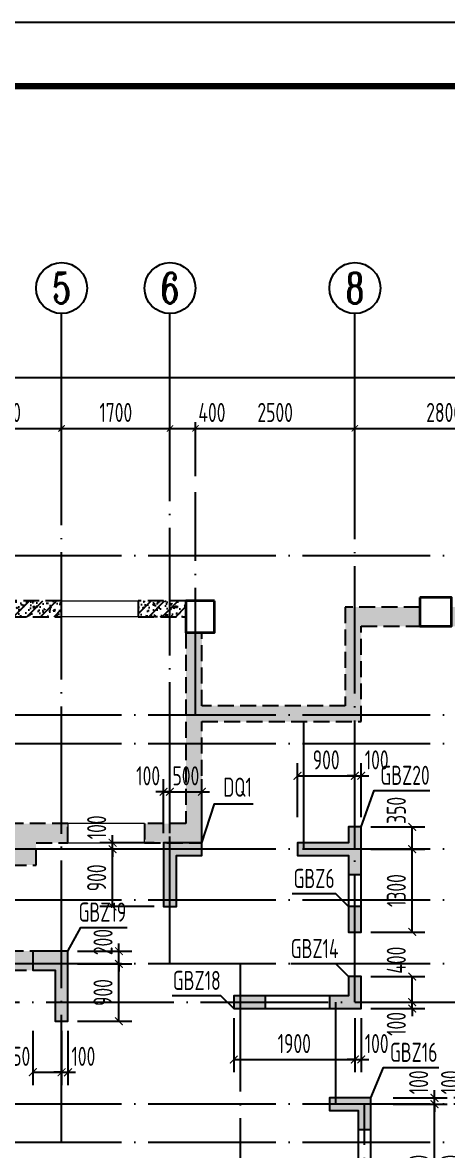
# Model space of a CAD drawing. Extents: x -1307975 to -76406, y -96289 to 379359.
# Drawn here: x -966728 to -960064, y 359666 to 377359 of the extents above; entities that cross this region are included whole.
import ezdxf
from ezdxf.enums import TextEntityAlignment as Align

# ---------------------------------------------------------------- set-up
doc = ezdxf.new("R2010")
doc.units = 0
doc.header["$LTSCALE"] = 1000
doc.linetypes.add('DASH', pattern=[0.35, 0.25, -0.1])
doc.linetypes.add('DOTE', pattern=[2.42, 2, -0.2, 0.02, -0.2])
doc.layers.get('0').update_dxf_attribs({"linetype": 'CONTINUOUS'})
doc.layers.get('DEFPOINTS').update_dxf_attribs({"linetype": 'CONTINUOUS'})
for name, color, linetype in [('-TK', 7, 'CONTINUOUS'), ('A-AXIS', 1, 'CONTINUOUS'), ('A-DOTE', 10, 'DOTE'), ('AXIS_NUM', 7, 'CONTINUOUS'), ('COLU_DE_TEXT', 7, 'CONTINUOUS'), ('LABEL', 1, 'CONTINUOUS'), ('S-Q墙填充', 252, 'CONTINUOUS'), ('S-Q墙实线', 6, 'CONTINUOUS'), ('S-Q墙标注', 3, 'CONTINUOUS'), ('S-Q墙虚线', 6, 'DASH'), ('S-X详图填充', 252, 'CONTINUOUS'), ('S-X详图实线', 4, 'CONTINUOUS'), ('S-Y一般标注', 3, 'CONTINUOUS')]:
    doc.layers.add(name, color=color, linetype=linetype)
doc.layers.add('WINDOW', color=144, linetype='CONTINUOUS', lineweight=15)
doc.layers.add('底图$0$砼柱', color=2, linetype='CONTINUOUS', lineweight=35)
doc.styles.add('TSSD_Axis', font='complex.shx', dxfattribs={"width": 0.7, "bigfont": 'hztxt.shx'})
doc.styles.add('TSSD_DIMENSION', font='Tssdeng.shx', dxfattribs={"width": 0.7, "bigfont": 'tssdchn.shx'})
doc.styles.add('TSSD_REIN', font='tssdeng.shx', dxfattribs={"width": 0.7, "height": 300, "bigfont": 'tssdchn.shx'})
doc.styles.add('结构文字', font='zstxt.shx', dxfattribs={"width": 0.7, "bigfont": 'zshz.shx'})
doc.dimstyles.new('STRUCK', dxfattribs={"dimtxt": 400, "dimasz": 121, "dimexe": 200, "dimexo": 150, "dimgap": 115, "dimtad": 1, "dimdec": 0, "dimdsep": 46, "dimtxsty": '结构文字', "dimblk": 'ARCHTICK', "dimcen": 400, "dimclrd": 3, "dimclre": 3, "dimclrt": 7, "dimadec": 0, "dimazin": 0, "dimtfac": 1, "dimtdec": 0, "dimtix": 1, "dimtmove": 2, "dimatfit": 3, "dimldrblk": '_DIMX', "dimfxl": 1, "dimtolj": 1, "dimtzin": 0, "dimarcsym": 0})
doc.dimstyles.new('TSSD_100_100', dxfattribs={"dimtxt": 300, "dimasz": 100, "dimexe": 100, "dimexo": 250, "dimgap": 100, "dimtad": 1, "dimdec": 0, "dimzin": 0, "dimdsep": 46, "dimtxsty": 'TSSD_DIMENSION', "dimblk": 'ARCHTICK', "dimcen": 0, "dimdle": 100, "dimclrt": 7, "dimadec": 0, "dimazin": 0, "dimtfac": 1, "dimtdec": 0, "dimtix": 1, "dimtmove": 2, "dimatfit": 3, "dimldrblk": 'ARCHTICK', "dimfxl": 1, "dimtolj": 1, "dimtzin": 0, "dimarcsym": 0})
pattern_1 = [(50, (994311.75, -393917.59), (215.178055, -18.82564), [22.5, -247.5]), (355, (994311.75, -393917.59), (-41.6254, 225.65764), [18, -198]), (100.4514, (994329.68, -393919.15), (173.552815, 206.831863), [19.122057, -210.342634]), (46.1842, (994311.75, -393857.59), (320.172315, -49.655704), [33.75, -371.25]), (96.6356, (994338.43, -393861.72), (280.39881, 292.23536), [28.68309, -315.5139]), (351.1842, (994311.75, -393857.6), (280.39858, 292.23558), [27, -297]), (21, (994341.75, -393872.59), (179.072116, -120.785667), [22.5, -247.5]), (326, (994341.75, -393872.59), (72.9946, 217.545014), [18, -198]), (71.4514, (994356.67, -393882.65), (252.06679, 96.75915), [19.122057, -210.342634]), (37.5, (994311.75, -393917.586), (3.6479566, 99.868156), [0, -195.6, 0, -201, 0, -198.75]), (7.5, (994311.75, -393917.59), (78.920861, 118.323514), [0, -114.6, 0, -191.1, 0, -75.75]), (327.5, (994244.85, -393917.586), (160.146731, -6.7664615), [0, -75, 0, -234, 0, -310.5]), (317.5, (994214.85, -393917.59), (174.95585, 30.031495), [0, -97.5, 0, -155.4, 0, -220.5]), (45, (994311.75, -393917.59), (-106.066017, 106.066017), [])]

# ---------------------------------------------------------------- blocks, each defined once
blk = doc.blocks.new('A1')
blk.add_lwpolyline([(0, 59400), (0, 0), (84100, 0), (84100, 59400)], close=True)
at = {"const_width": 100}
blk.add_lwpolyline([(2500, 58400), (2500, 1000), (83100, 1000), (83100, 58400)], close=True, dxfattribs=at)
blk = doc.blocks.new('ts_axno')
at = {"color": 0, "linetype": 'ByBlock', "lineweight": -2}
blk.add_circle((0, 0), 0.5, dxfattribs=at)
at = {"color": 0, "linetype": 'ByBlock', "lineweight": -2, "style": 'TSSD_Axis', "width": 0.7}
blk.add_attdef('A', text='', height=0.6, dxfattribs=at).set_placement((0, 0), align=Align.MIDDLE_CENTER)
blk = doc.blocks.new('_ArchTick')
at = {"color": 0, "linetype": 'ByBlock', "const_width": 0.15}
blk.add_lwpolyline([(-0.5, -0.5), (0.5, 0.5)], dxfattribs=at)
blk = doc.blocks.new('*D192')
at = {"layer": 'DEFPOINTS', "color": 0, "transparency": 16777216}
for p in [(11100, 22100), (9300, 21100), (11100, 21100)]:
    blk.add_point(p, dxfattribs=at)
at = {"layer": 'S-Y一般标注', "color": 0, "lineweight": -2, "transparency": 16777216}
for p, q in [((9300, 21350), (9300, 22200)), ((11100, 21350), (11100, 22200)), ((9200, 22100), (11200, 22100))]:
    blk.add_line(p, q, dxfattribs=at)
at = {"layer": 'S-Y一般标注', "color": 0, "lineweight": -2, "transparency": 16777216, "xscale": 100, "yscale": 100, "zscale": 100, "rotation": 180}
blk.add_blockref('_ArchTick', (9300, 22100), dxfattribs=at)
at = {"layer": 'S-Y一般标注', "color": 0, "lineweight": -2, "transparency": 16777216, "xscale": 100, "yscale": 100, "zscale": 100}
blk.add_blockref('_ArchTick', (11100, 22100), dxfattribs=at)
at = {"layer": 'S-Y一般标注', "color": 7, "transparency": 16777216, "insert": (10200, 22350), "char_height": 300, "attachment_point": 5, "style": 'TSSD_DIMENSION'}
blk.add_mtext('\\A1;1800', dxfattribs=at)
blk = doc.blocks.new('*D193')
at = {"layer": 'DEFPOINTS', "color": 0, "transparency": 16777216}
for p in [(12800, 22100), (11100, 21100), (12800, 21100)]:
    blk.add_point(p, dxfattribs=at)
at = {"layer": 'S-Y一般标注', "color": 0, "lineweight": -2, "transparency": 16777216}
for p, q in [((11100, 21350), (11100, 22200)), ((12800, 21350), (12800, 22200)), ((11000, 22100), (12900, 22100))]:
    blk.add_line(p, q, dxfattribs=at)
at = {"layer": 'S-Y一般标注', "color": 0, "lineweight": -2, "transparency": 16777216, "xscale": 100, "yscale": 100, "zscale": 100, "rotation": 180}
blk.add_blockref('_ArchTick', (11100, 22100), dxfattribs=at)
at = {"layer": 'S-Y一般标注', "color": 0, "lineweight": -2, "transparency": 16777216, "xscale": 100, "yscale": 100, "zscale": 100}
blk.add_blockref('_ArchTick', (12800, 22100), dxfattribs=at)
at = {"layer": 'S-Y一般标注', "color": 7, "transparency": 16777216, "insert": (11950, 22350), "char_height": 300, "attachment_point": 5, "style": 'TSSD_DIMENSION'}
blk.add_mtext('\\A1;1700', dxfattribs=at)
blk = doc.blocks.new('*D194')
at = {"layer": 'DEFPOINTS', "color": 0, "transparency": 16777216}
for p in [(13200, 22100), (12800, 21100), (13200, 21100)]:
    blk.add_point(p, dxfattribs=at)
at = {"layer": 'S-Y一般标注', "color": 0, "lineweight": -2, "transparency": 16777216}
for p, q in [((12800, 21350), (12800, 22200)), ((13200, 21350), (13200, 22200)), ((12700, 22100), (13300, 22100))]:
    blk.add_line(p, q, dxfattribs=at)
at = {"layer": 'S-Y一般标注', "color": 0, "lineweight": -2, "transparency": 16777216, "xscale": 100, "yscale": 100, "zscale": 100, "rotation": 180}
blk.add_blockref('_ArchTick', (12800, 22100), dxfattribs=at)
at = {"layer": 'S-Y一般标注', "color": 0, "lineweight": -2, "transparency": 16777216, "xscale": 100, "yscale": 100, "zscale": 100}
blk.add_blockref('_ArchTick', (13200, 22100), dxfattribs=at)
at = {"layer": 'S-Y一般标注', "color": 7, "transparency": 16777216, "insert": (13458, 22350), "char_height": 300, "attachment_point": 5, "style": 'TSSD_DIMENSION'}
blk.add_mtext('\\A1;400', dxfattribs=at)
blk = doc.blocks.new('*D195')
at = {"layer": 'DEFPOINTS', "color": 0, "transparency": 16777216}
for p in [(18500, 22100), (15700, 21100), (18500, 21100)]:
    blk.add_point(p, dxfattribs=at)
at = {"layer": 'S-Y一般标注', "color": 0, "lineweight": -2, "transparency": 16777216}
for p, q in [((15700, 21350), (15700, 22200)), ((18500, 21350), (18500, 22200)), ((15600, 22100), (18600, 22100))]:
    blk.add_line(p, q, dxfattribs=at)
at = {"layer": 'S-Y一般标注', "color": 0, "lineweight": -2, "transparency": 16777216, "xscale": 100, "yscale": 100, "zscale": 100, "rotation": 180}
blk.add_blockref('_ArchTick', (15700, 22100), dxfattribs=at)
at = {"layer": 'S-Y一般标注', "color": 0, "lineweight": -2, "transparency": 16777216, "xscale": 100, "yscale": 100, "zscale": 100}
blk.add_blockref('_ArchTick', (18500, 22100), dxfattribs=at)
at = {"layer": 'S-Y一般标注', "color": 7, "transparency": 16777216, "insert": (17100, 22350), "char_height": 300, "attachment_point": 5, "style": 'TSSD_DIMENSION'}
blk.add_mtext('\\A1;2800', dxfattribs=at)
blk = doc.blocks.new('*D212')
at = {"layer": 'DEFPOINTS', "color": 0, "transparency": 16777216}
for p in [(54600, 22900), (4600, 21100), (54600, 21100)]:
    blk.add_point(p, dxfattribs=at)
at = {"layer": 'S-Y一般标注', "color": 0, "lineweight": -2, "transparency": 16777216}
for p, q in [((4500, 22900), (54700, 22900)), ((4600, 21350), (4600, 23000)), ((54600, 21350), (54600, 23000))]:
    blk.add_line(p, q, dxfattribs=at)
at = {"layer": 'S-Y一般标注', "color": 0, "lineweight": -2, "transparency": 16777216, "xscale": 100, "yscale": 100, "zscale": 100, "rotation": 180}
blk.add_blockref('_ArchTick', (4600, 22900), dxfattribs=at)
at = {"layer": 'S-Y一般标注', "color": 0, "lineweight": -2, "transparency": 16777216, "xscale": 100, "yscale": 100, "zscale": 100}
blk.add_blockref('_ArchTick', (54600, 22900), dxfattribs=at)
at = {"layer": 'S-Y一般标注', "color": 7, "transparency": 16777216, "insert": (29600, 23150), "char_height": 300, "attachment_point": 5, "style": 'TSSD_DIMENSION'}
blk.add_mtext('\\A1;50000', dxfattribs=at)
blk = doc.blocks.new('*D225')
at = {"layer": 'DEFPOINTS', "color": 0, "transparency": 16777216}
for p in [(15700, 22100), (13200, 21100), (15700, 21100)]:
    blk.add_point(p, dxfattribs=at)
at = {"layer": 'S-Y一般标注', "color": 0, "lineweight": -2, "transparency": 16777216}
for p, q in [((13200, 21350), (13200, 22200)), ((15700, 21350), (15700, 22200)), ((13100, 22100), (15800, 22100))]:
    blk.add_line(p, q, dxfattribs=at)
at = {"layer": 'S-Y一般标注', "color": 0, "lineweight": -2, "transparency": 16777216, "xscale": 100, "yscale": 100, "zscale": 100, "rotation": 180}
blk.add_blockref('_ArchTick', (13200, 22100), dxfattribs=at)
at = {"layer": 'S-Y一般标注', "color": 0, "lineweight": -2, "transparency": 16777216, "xscale": 100, "yscale": 100, "zscale": 100}
blk.add_blockref('_ArchTick', (15700, 22100), dxfattribs=at)
at = {"layer": 'S-Y一般标注', "color": 7, "transparency": 16777216, "insert": (14450, 22350), "char_height": 300, "attachment_point": 5, "style": 'TSSD_DIMENSION'}
blk.add_mtext('\\A1;2500', dxfattribs=at)
blk = doc.blocks.new('*D3615')
at = {"layer": 'DEFPOINTS', "color": 0, "transparency": 16777216}
for p in [(-966016, 362593), (-965216, 362593), (-966016, 361693)]:
    blk.add_point(p, dxfattribs=at)
at = {"layer": 'S-Q墙标注', "color": 3, "lineweight": -2, "transparency": 16777216}
for p, q in [((-965866, 362593), (-965016, 362593)), ((-965216, 361693), (-965216, 362593)), ((-965866, 361693), (-965016, 361693))]:
    blk.add_line(p, q, dxfattribs=at)
at = {"layer": 'S-Q墙标注', "color": 3, "lineweight": -2, "transparency": 16777216, "xscale": 121, "yscale": 121, "zscale": 121}
for p, rotation in [((-965216, 362593), 90), ((-965216, 361693), 270)]:
    blk.add_blockref('_ArchTick', p, dxfattribs=dict(at, rotation=rotation))
at = {"layer": 'S-Q墙标注', "color": 7, "transparency": 16777216, "insert": (-965466, 362143), "char_height": 300, "attachment_point": 5, "rotation": 90, "style": 'TSSD_REIN'}
blk.add_mtext('\\A1;900', dxfattribs=at)
blk = doc.blocks.new('_DIMX')
blk.add_line((-150, 0), (150, 0))
at = {"const_width": 50}
blk.add_lwpolyline([(-70, -70), (70, 70)], dxfattribs=at)
blk = doc.blocks.new('*D3616')
at = {"layer": 'DEFPOINTS', "color": 0, "transparency": 16777216}
for p in [(-966016, 362793), (-965216, 362793), (-966016, 362593)]:
    blk.add_point(p, dxfattribs=at)
at = {"layer": 'S-Q墙标注', "color": 3, "lineweight": -2, "transparency": 16777216}
for p, q in [((-965216, 362793), (-965216, 362914)), ((-965866, 362793), (-965016, 362793)), ((-965216, 362593), (-965216, 362793)), ((-965866, 362593), (-965016, 362593)), ((-965216, 362593), (-965216, 362472))]:
    blk.add_line(p, q, dxfattribs=at)
at = {"layer": 'S-Q墙标注', "color": 3, "lineweight": -2, "transparency": 16777216, "xscale": 121, "yscale": 121, "zscale": 121}
for p, rotation in [((-965216, 362793), 270), ((-965216, 362593), 90)]:
    blk.add_blockref('_ArchTick', p, dxfattribs=dict(at, rotation=rotation))
at = {"layer": 'S-Q墙标注', "color": 7, "transparency": 16777216, "insert": (-965466, 362935), "char_height": 300, "attachment_point": 5, "rotation": 90, "style": 'TSSD_REIN'}
blk.add_mtext('\\A1;200', dxfattribs=at)
blk = doc.blocks.new('*D3617')
at = {"layer": 'DEFPOINTS', "color": 0, "transparency": 16777216}
for p in [(-966566, 361693), (-966116, 361693), (-966116, 360893)]:
    blk.add_point(p, dxfattribs=at)
at = {"layer": 'S-Q墙标注', "color": 3, "lineweight": -2, "transparency": 16777216}
for p, q in [((-966566, 361543), (-966566, 360693)), ((-966116, 361543), (-966116, 360693)), ((-966566, 360893), (-966116, 360893))]:
    blk.add_line(p, q, dxfattribs=at)
at = {"layer": 'S-Q墙标注', "color": 3, "lineweight": -2, "transparency": 16777216, "xscale": 121, "yscale": 121, "zscale": 121, "rotation": 180}
blk.add_blockref('_ArchTick', (-966566, 360893), dxfattribs=at)
at = {"layer": 'S-Q墙标注', "color": 3, "lineweight": -2, "transparency": 16777216, "xscale": 121, "yscale": 121, "zscale": 121}
blk.add_blockref('_ArchTick', (-966116, 360893), dxfattribs=at)
at = {"layer": 'S-Q墙标注', "color": 7, "transparency": 16777216, "insert": (-966824, 361143), "char_height": 300, "attachment_point": 5, "style": 'TSSD_REIN'}
blk.add_mtext('\\A1;450', dxfattribs=at)
blk = doc.blocks.new('*D3618')
at = {"layer": 'DEFPOINTS', "color": 0, "transparency": 16777216}
for p in [(-966116, 361693), (-966016, 361693), (-966016, 360893)]:
    blk.add_point(p, dxfattribs=at)
at = {"layer": 'S-Q墙标注', "color": 3, "lineweight": -2, "transparency": 16777216}
for p, q in [((-966116, 361543), (-966116, 360693)), ((-966016, 361543), (-966016, 360693)), ((-966116, 360893), (-966237, 360893)), ((-966116, 360893), (-966016, 360893)), ((-966016, 360893), (-965895, 360893))]:
    blk.add_line(p, q, dxfattribs=at)
at = {"layer": 'S-Q墙标注', "color": 3, "lineweight": -2, "transparency": 16777216, "xscale": 121, "yscale": 121, "zscale": 121}
blk.add_blockref('_ArchTick', (-966116, 360893), dxfattribs=at)
at = {"layer": 'S-Q墙标注', "color": 3, "lineweight": -2, "transparency": 16777216, "xscale": 121, "yscale": 121, "zscale": 121, "rotation": 180}
blk.add_blockref('_ArchTick', (-966016, 360893), dxfattribs=at)
at = {"layer": 'S-Q墙标注', "color": 7, "transparency": 16777216, "insert": (-965774, 361143), "char_height": 300, "attachment_point": 5, "style": 'TSSD_REIN'}
blk.add_mtext('\\A1;100', dxfattribs=at)
blk = doc.blocks.new('*D3619')
at = {"layer": 'DEFPOINTS', "color": 0, "transparency": 16777216}
for p in [(-961416, 361993), (-961416, 361893), (-960616, 361993)]:
    blk.add_point(p, dxfattribs=at)
at = {"layer": 'S-Q墙标注', "color": 3, "lineweight": -2, "transparency": 16777216}
for p, q in [((-960616, 361993), (-960616, 362114)), ((-961266, 361993), (-960416, 361993)), ((-961266, 361893), (-960416, 361893)), ((-960616, 361893), (-960616, 361993)), ((-960616, 361893), (-960616, 361772))]:
    blk.add_line(p, q, dxfattribs=at)
at = {"layer": 'S-Q墙标注', "color": 3, "lineweight": -2, "transparency": 16777216, "xscale": 121, "yscale": 121, "zscale": 121}
for p, rotation in [((-960616, 361993), 270), ((-960616, 361893), 90)]:
    blk.add_blockref('_ArchTick', p, dxfattribs=dict(at, rotation=rotation))
at = {"layer": 'S-Q墙标注', "color": 7, "transparency": 16777216, "insert": (-960866, 361651), "char_height": 300, "attachment_point": 5, "rotation": 90, "style": 'TSSD_REIN'}
blk.add_mtext('\\A1;100', dxfattribs=at)
blk = doc.blocks.new('*D3620')
at = {"layer": 'DEFPOINTS', "color": 0, "transparency": 16777216}
for p in [(-961416, 362393), (-960616, 362393), (-961416, 361993)]:
    blk.add_point(p, dxfattribs=at)
at = {"layer": 'S-Q墙标注', "color": 3, "lineweight": -2, "transparency": 16777216}
for p, q in [((-961266, 362393), (-960416, 362393)), ((-960616, 361993), (-960616, 362393)), ((-961266, 361993), (-960416, 361993))]:
    blk.add_line(p, q, dxfattribs=at)
at = {"layer": 'S-Q墙标注', "color": 3, "lineweight": -2, "transparency": 16777216, "xscale": 121, "yscale": 121, "zscale": 121}
for p, rotation in [((-960616, 362393), 90), ((-960616, 361993), 270)]:
    blk.add_blockref('_ArchTick', p, dxfattribs=dict(at, rotation=rotation))
at = {"layer": 'S-Q墙标注', "color": 7, "transparency": 16777216, "insert": (-960866, 362651), "char_height": 300, "attachment_point": 5, "rotation": 90, "style": 'TSSD_REIN'}
blk.add_mtext('\\A1;400', dxfattribs=at)
blk = doc.blocks.new('*D3621')
at = {"layer": 'DEFPOINTS', "color": 0, "transparency": 16777216}
for p in [(-963416, 361893), (-961516, 361893), (-961516, 361093)]:
    blk.add_point(p, dxfattribs=at)
at = {"layer": 'S-Q墙标注', "color": 3, "lineweight": -2, "transparency": 16777216}
for p, q in [((-963416, 361743), (-963416, 360893)), ((-961516, 361743), (-961516, 360893)), ((-963416, 361093), (-961516, 361093))]:
    blk.add_line(p, q, dxfattribs=at)
at = {"layer": 'S-Q墙标注', "color": 3, "lineweight": -2, "transparency": 16777216, "xscale": 121, "yscale": 121, "zscale": 121, "rotation": 180}
blk.add_blockref('_ArchTick', (-963416, 361093), dxfattribs=at)
at = {"layer": 'S-Q墙标注', "color": 3, "lineweight": -2, "transparency": 16777216, "xscale": 121, "yscale": 121, "zscale": 121}
blk.add_blockref('_ArchTick', (-961516, 361093), dxfattribs=at)
at = {"layer": 'S-Q墙标注', "color": 7, "transparency": 16777216, "insert": (-962466, 361343), "char_height": 300, "attachment_point": 5, "style": 'TSSD_REIN'}
blk.add_mtext('\\A1;1900', dxfattribs=at)
blk = doc.blocks.new('*D3622')
at = {"layer": 'DEFPOINTS', "color": 0, "transparency": 16777216}
for p in [(-961516, 361893), (-961416, 361893), (-961416, 361093)]:
    blk.add_point(p, dxfattribs=at)
at = {"layer": 'S-Q墙标注', "color": 3, "lineweight": -2, "transparency": 16777216}
for p, q in [((-961516, 361743), (-961516, 360893)), ((-961416, 361743), (-961416, 360893)), ((-961516, 361093), (-961637, 361093)), ((-961516, 361093), (-961416, 361093)), ((-961416, 361093), (-961295, 361093))]:
    blk.add_line(p, q, dxfattribs=at)
at = {"layer": 'S-Q墙标注', "color": 3, "lineweight": -2, "transparency": 16777216, "xscale": 121, "yscale": 121, "zscale": 121}
blk.add_blockref('_ArchTick', (-961516, 361093), dxfattribs=at)
at = {"layer": 'S-Q墙标注', "color": 3, "lineweight": -2, "transparency": 16777216, "xscale": 121, "yscale": 121, "zscale": 121, "rotation": 180}
blk.add_blockref('_ArchTick', (-961416, 361093), dxfattribs=at)
at = {"layer": 'S-Q墙标注', "color": 7, "transparency": 16777216, "insert": (-961174, 361343), "char_height": 300, "attachment_point": 5, "style": 'TSSD_REIN'}
blk.add_mtext('\\A1;100', dxfattribs=at)
blk = doc.blocks.new('*D3623')
at = {"layer": 'DEFPOINTS', "color": 0, "transparency": 16777216}
for p in [(-965316, 364393), (-964516, 364393), (-964516, 363493)]:
    blk.add_point(p, dxfattribs=at)
at = {"layer": 'S-Q墙标注', "color": 3, "lineweight": -2, "transparency": 16777216}
for p, q in [((-964666, 364393), (-965516, 364393)), ((-965316, 363493), (-965316, 364393)), ((-964666, 363493), (-965516, 363493))]:
    blk.add_line(p, q, dxfattribs=at)
at = {"layer": 'S-Q墙标注', "color": 3, "lineweight": -2, "transparency": 16777216, "xscale": 121, "yscale": 121, "zscale": 121}
for p, rotation in [((-965316, 364393), 90), ((-965316, 363493), 270)]:
    blk.add_blockref('_ArchTick', p, dxfattribs=dict(at, rotation=rotation))
at = {"layer": 'S-Q墙标注', "color": 7, "transparency": 16777216, "insert": (-965566, 363943), "char_height": 300, "attachment_point": 5, "rotation": 90, "style": 'TSSD_REIN'}
blk.add_mtext('\\A1;900', dxfattribs=at)
blk = doc.blocks.new('*D3624')
at = {"layer": 'DEFPOINTS', "color": 0, "transparency": 16777216}
for p in [(-965316, 364493), (-964516, 364493), (-964516, 364393)]:
    blk.add_point(p, dxfattribs=at)
at = {"layer": 'S-Q墙标注', "color": 3, "lineweight": -2, "transparency": 16777216}
for p, q in [((-964666, 364493), (-965516, 364493)), ((-965316, 364493), (-965316, 364614)), ((-965316, 364393), (-965316, 364493)), ((-964666, 364393), (-965516, 364393)), ((-965316, 364393), (-965316, 364272))]:
    blk.add_line(p, q, dxfattribs=at)
at = {"layer": 'S-Q墙标注', "color": 3, "lineweight": -2, "transparency": 16777216, "xscale": 121, "yscale": 121, "zscale": 121}
for p, rotation in [((-965316, 364493), 270), ((-965316, 364393), 90)]:
    blk.add_blockref('_ArchTick', p, dxfattribs=dict(at, rotation=rotation))
at = {"layer": 'S-Q墙标注', "color": 7, "transparency": 16777216, "insert": (-965566, 364735), "char_height": 300, "attachment_point": 5, "rotation": 90, "style": 'TSSD_REIN'}
blk.add_mtext('\\A1;100', dxfattribs=at)
blk = doc.blocks.new('*D3625')
at = {"layer": 'DEFPOINTS', "color": 0, "transparency": 16777216}
for p in [(-964416, 365293), (-964516, 364493), (-964416, 364493)]:
    blk.add_point(p, dxfattribs=at)
at = {"layer": 'S-Q墙标注', "color": 3, "lineweight": -2, "transparency": 16777216}
for p, q in [((-964516, 364643), (-964516, 365493)), ((-964416, 364643), (-964416, 365493)), ((-964516, 365293), (-964637, 365293)), ((-964516, 365293), (-964416, 365293)), ((-964416, 365293), (-964295, 365293))]:
    blk.add_line(p, q, dxfattribs=at)
at = {"layer": 'S-Q墙标注', "color": 3, "lineweight": -2, "transparency": 16777216, "xscale": 121, "yscale": 121, "zscale": 121}
blk.add_blockref('_ArchTick', (-964516, 365293), dxfattribs=at)
at = {"layer": 'S-Q墙标注', "color": 3, "lineweight": -2, "transparency": 16777216, "xscale": 121, "yscale": 121, "zscale": 121, "rotation": 180}
blk.add_blockref('_ArchTick', (-964416, 365293), dxfattribs=at)
at = {"layer": 'S-Q墙标注', "color": 7, "transparency": 16777216, "insert": (-964758, 365543), "char_height": 300, "attachment_point": 5, "style": 'TSSD_REIN'}
blk.add_mtext('\\A1;100', dxfattribs=at)
blk = doc.blocks.new('*D3626')
at = {"layer": 'DEFPOINTS', "color": 0, "transparency": 16777216}
for p in [(-963916, 365293), (-964416, 364493), (-963916, 364493)]:
    blk.add_point(p, dxfattribs=at)
at = {"layer": 'S-Q墙标注', "color": 3, "lineweight": -2, "transparency": 16777216}
for p, q in [((-964416, 364643), (-964416, 365493)), ((-963916, 364643), (-963916, 365493)), ((-964416, 365293), (-964537, 365293)), ((-964416, 365293), (-963916, 365293)), ((-963916, 365293), (-963795, 365293))]:
    blk.add_line(p, q, dxfattribs=at)
at = {"layer": 'S-Q墙标注', "color": 3, "lineweight": -2, "transparency": 16777216, "xscale": 121, "yscale": 121, "zscale": 121}
blk.add_blockref('_ArchTick', (-964416, 365293), dxfattribs=at)
at = {"layer": 'S-Q墙标注', "color": 3, "lineweight": -2, "transparency": 16777216, "xscale": 121, "yscale": 121, "zscale": 121, "rotation": 180}
blk.add_blockref('_ArchTick', (-963916, 365293), dxfattribs=at)
at = {"layer": 'S-Q墙标注', "color": 7, "transparency": 16777216, "insert": (-964166, 365543), "char_height": 300, "attachment_point": 5, "style": 'TSSD_REIN'}
blk.add_mtext('\\A1;500', dxfattribs=at)
blk = doc.blocks.new('*D3629')
at = {"layer": 'DEFPOINTS', "color": 0, "transparency": 16777216}
for p in [(-961416, 364393), (-960616, 364393), (-961416, 363093)]:
    blk.add_point(p, dxfattribs=at)
at = {"layer": 'S-Q墙标注', "color": 3, "lineweight": -2, "transparency": 16777216}
for p, q in [((-961266, 364393), (-960416, 364393)), ((-960616, 363093), (-960616, 364393)), ((-961266, 363093), (-960416, 363093))]:
    blk.add_line(p, q, dxfattribs=at)
at = {"layer": 'S-Q墙标注', "color": 3, "lineweight": -2, "transparency": 16777216, "xscale": 121, "yscale": 121, "zscale": 121}
for p, rotation in [((-960616, 364393), 90), ((-960616, 363093), 270)]:
    blk.add_blockref('_ArchTick', p, dxfattribs=dict(at, rotation=rotation))
at = {"layer": 'S-Q墙标注', "color": 7, "transparency": 16777216, "insert": (-960866, 363743), "char_height": 300, "attachment_point": 5, "rotation": 90, "style": 'TSSD_REIN'}
blk.add_mtext('\\A1;1300', dxfattribs=at)
blk = doc.blocks.new('*D3630')
at = {"layer": 'DEFPOINTS', "color": 0, "transparency": 16777216}
for p in [(-961416, 364743), (-960616, 364743), (-961416, 364393)]:
    blk.add_point(p, dxfattribs=at)
at = {"layer": 'S-Q墙标注', "color": 3, "lineweight": -2, "transparency": 16777216}
for p, q in [((-961266, 364743), (-960416, 364743)), ((-960616, 364393), (-960616, 364743)), ((-961266, 364393), (-960416, 364393))]:
    blk.add_line(p, q, dxfattribs=at)
at = {"layer": 'S-Q墙标注', "color": 3, "lineweight": -2, "transparency": 16777216, "xscale": 121, "yscale": 121, "zscale": 121}
for p, rotation in [((-960616, 364743), 90), ((-960616, 364393), 270)]:
    blk.add_blockref('_ArchTick', p, dxfattribs=dict(at, rotation=rotation))
at = {"layer": 'S-Q墙标注', "color": 7, "transparency": 16777216, "insert": (-960866, 365001), "char_height": 300, "attachment_point": 5, "rotation": 90, "style": 'TSSD_REIN'}
blk.add_mtext('\\A1;350', dxfattribs=at)
blk = doc.blocks.new('*D3631')
at = {"layer": 'DEFPOINTS', "color": 0, "transparency": 16777216}
for p in [(-961516, 365543), (-962416, 364743), (-961516, 364743)]:
    blk.add_point(p, dxfattribs=at)
at = {"layer": 'S-Q墙标注', "color": 3, "lineweight": -2, "transparency": 16777216}
for p, q in [((-962416, 364893), (-962416, 365743)), ((-961516, 364893), (-961516, 365743)), ((-962416, 365543), (-961516, 365543))]:
    blk.add_line(p, q, dxfattribs=at)
at = {"layer": 'S-Q墙标注', "color": 3, "lineweight": -2, "transparency": 16777216, "xscale": 121, "yscale": 121, "zscale": 121, "rotation": 180}
blk.add_blockref('_ArchTick', (-962416, 365543), dxfattribs=at)
at = {"layer": 'S-Q墙标注', "color": 3, "lineweight": -2, "transparency": 16777216, "xscale": 121, "yscale": 121, "zscale": 121}
blk.add_blockref('_ArchTick', (-961516, 365543), dxfattribs=at)
at = {"layer": 'S-Q墙标注', "color": 7, "transparency": 16777216, "insert": (-961966, 365793), "char_height": 300, "attachment_point": 5, "style": 'TSSD_REIN'}
blk.add_mtext('\\A1;900', dxfattribs=at)
blk = doc.blocks.new('*D3632')
at = {"layer": 'DEFPOINTS', "color": 0, "transparency": 16777216}
for p in [(-961416, 365543), (-961516, 364743), (-961416, 364743)]:
    blk.add_point(p, dxfattribs=at)
at = {"layer": 'S-Q墙标注', "color": 3, "lineweight": -2, "transparency": 16777216}
for p, q in [((-961516, 364893), (-961516, 365743)), ((-961416, 364893), (-961416, 365743)), ((-961516, 365543), (-961637, 365543)), ((-961516, 365543), (-961416, 365543)), ((-961416, 365543), (-961295, 365543))]:
    blk.add_line(p, q, dxfattribs=at)
at = {"layer": 'S-Q墙标注', "color": 3, "lineweight": -2, "transparency": 16777216, "xscale": 121, "yscale": 121, "zscale": 121}
blk.add_blockref('_ArchTick', (-961516, 365543), dxfattribs=at)
at = {"layer": 'S-Q墙标注', "color": 3, "lineweight": -2, "transparency": 16777216, "xscale": 121, "yscale": 121, "zscale": 121, "rotation": 180}
blk.add_blockref('_ArchTick', (-961416, 365543), dxfattribs=at)
at = {"layer": 'S-Q墙标注', "color": 7, "transparency": 16777216, "insert": (-961174, 365793), "char_height": 300, "attachment_point": 5, "style": 'TSSD_REIN'}
blk.add_mtext('\\A1;100', dxfattribs=at)
blk = doc.blocks.new('*D3505')
at = {"layer": 'DEFPOINTS', "color": 0, "transparency": 16777216}
for p in [(-961066, 360393), (-960266, 360393), (-961066, 358293)]:
    blk.add_point(p, dxfattribs=at)
at = {"layer": 'S-Q墙标注', "color": 3, "lineweight": -2, "transparency": 16777216}
for p, q in [((-960916, 360393), (-960066, 360393)), ((-960266, 358293), (-960266, 360393)), ((-960916, 358293), (-960066, 358293))]:
    blk.add_line(p, q, dxfattribs=at)
at = {"layer": 'S-Q墙标注', "color": 3, "lineweight": -2, "transparency": 16777216, "xscale": 121, "yscale": 121, "zscale": 121}
for p, rotation in [((-960266, 360393), 90), ((-960266, 358293), 270)]:
    blk.add_blockref('_ArchTick', p, dxfattribs=dict(at, rotation=rotation))
at = {"layer": 'S-Q墙标注', "color": 7, "transparency": 16777216, "insert": (-960516, 359343), "char_height": 300, "attachment_point": 5, "rotation": 90, "style": 'TSSD_REIN'}
blk.add_mtext('\\A1;2100', dxfattribs=at)
blk = doc.blocks.new('*D3506')
at = {"layer": 'DEFPOINTS', "color": 0, "transparency": 16777216}
for p in [(-961066, 360493), (-960266, 360493), (-961066, 360393)]:
    blk.add_point(p, dxfattribs=at)
at = {"layer": 'S-Q墙标注', "color": 3, "lineweight": -2, "transparency": 16777216}
for p, q in [((-960266, 360493), (-960266, 360614)), ((-960916, 360493), (-960066, 360493)), ((-960266, 360393), (-960266, 360493)), ((-960916, 360393), (-960066, 360393)), ((-960266, 360393), (-960266, 360272))]:
    blk.add_line(p, q, dxfattribs=at)
at = {"layer": 'S-Q墙标注', "color": 3, "lineweight": -2, "transparency": 16777216, "xscale": 121, "yscale": 121, "zscale": 121}
for p, rotation in [((-960266, 360493), 270), ((-960266, 360393), 90)]:
    blk.add_blockref('_ArchTick', p, dxfattribs=dict(at, rotation=rotation))
at = {"layer": 'S-Q墙标注', "color": 7, "transparency": 16777216, "insert": (-960516, 360735), "char_height": 300, "attachment_point": 5, "rotation": 90, "style": 'TSSD_REIN'}
blk.add_mtext('\\A1;100', dxfattribs=at)
blk = doc.blocks.new('*D3508')
at = {"layer": 'DEFPOINTS', "color": 0, "transparency": 16777216}
for p in [(-959766, 360393), (-958966, 360393), (-958966, 358293)]:
    blk.add_point(p, dxfattribs=at)
at = {"layer": 'S-Q墙标注', "color": 3, "lineweight": -2, "transparency": 16777216}
for p, q in [((-959116, 360393), (-959966, 360393)), ((-959766, 358293), (-959766, 360393)), ((-959116, 358293), (-959966, 358293))]:
    blk.add_line(p, q, dxfattribs=at)
at = {"layer": 'S-Q墙标注', "color": 3, "lineweight": -2, "transparency": 16777216, "xscale": 121, "yscale": 121, "zscale": 121}
for p, rotation in [((-959766, 360393), 90), ((-959766, 358293), 270)]:
    blk.add_blockref('_ArchTick', p, dxfattribs=dict(at, rotation=rotation))
at = {"layer": 'S-Q墙标注', "color": 7, "transparency": 16777216, "insert": (-960016, 359343), "char_height": 300, "attachment_point": 5, "rotation": 90, "style": 'TSSD_REIN'}
blk.add_mtext('\\A1;2100', dxfattribs=at)
blk = doc.blocks.new('*D3509')
at = {"layer": 'DEFPOINTS', "color": 0, "transparency": 16777216}
for p in [(-959766, 360493), (-958966, 360493), (-958966, 360393)]:
    blk.add_point(p, dxfattribs=at)
at = {"layer": 'S-Q墙标注', "color": 3, "lineweight": -2, "transparency": 16777216}
for p, q in [((-959766, 360493), (-959766, 360614)), ((-959116, 360493), (-959966, 360493)), ((-959766, 360393), (-959766, 360493)), ((-959116, 360393), (-959966, 360393)), ((-959766, 360393), (-959766, 360272))]:
    blk.add_line(p, q, dxfattribs=at)
at = {"layer": 'S-Q墙标注', "color": 3, "lineweight": -2, "transparency": 16777216, "xscale": 121, "yscale": 121, "zscale": 121}
for p, rotation in [((-959766, 360493), 270), ((-959766, 360393), 90)]:
    blk.add_blockref('_ArchTick', p, dxfattribs=dict(at, rotation=rotation))
at = {"layer": 'S-Q墙标注', "color": 7, "transparency": 16777216, "insert": (-960016, 360735), "char_height": 300, "attachment_point": 5, "rotation": 90, "style": 'TSSD_REIN'}
blk.add_mtext('\\A1;100', dxfattribs=at)
blk = doc.blocks.new('20211109.00462574')
at = {"layer": 'S-Q墙填充'}
h = blk.add_hatch(dxfattribs=at)
h.set_pattern_fill('ARMORED', color=252, scale=30, style=0)
h.set_pattern_definition(pattern_1)
h.paths.add_polyline_path([(9600, 1650), (9400, 1650), (9400, 1500), (300, 1500), (300, 8500), (6600, 8500), (6600, 7700), (6800, 7700), (6800, 8800), (5900, 8800), (5900, 9200), (5650, 9200), (5650, 8800), (4150, 8800), (4150, 10500), (5650, 10500), (5650, 9820), (5900, 9820), (5900, 10150), (6300, 10150), (6300, 10500), (6800, 10500), (6800, 10800), (5900, 10800), (5900, 12596), (5650, 12596), (5650, 10750), (3900, 10750), (3900, 8800), (1550, 8800), (1550, 13796), (1300, 13796), (1300, 8800), (0, 8800), (0, 1200), (9300, 1200), (9300, 0), (16100, 0), (16100, 1200), (34400, 1200), (34400, 0), (41000, 0), (41000, 1200), (50400, 1200), (50400, 8800), (42200, 8800), (42200, 10600), (39300, 10600), (39300, 10850), (36100, 10850), (36100, 10600), (33200, 10600), (33200, 8800), (17200, 8800), (17200, 10600), (14300, 10600), (14300, 12300), (15200, 12300), (15200, 14196), (12817, 14196), (12817, 13896), (14900, 13896), (14900, 12600), (14000, 12600), (14000, 9100), (14200, 9100), (14200, 10300), (16900, 10300), (16900, 8500), (33500, 8500), (33500, 10300), (36400, 10300), (36400, 10550), (39000, 10550), (39000, 10300), (41900, 10300), (41900, 8500), (50100, 8500), (50100, 1500), (41000, 1500), (41000, 1650), (40700, 1650), (40700, 300), (34700, 300), (34700, 1650), (34400, 1650), (34400, 1500), (16000, 1500), (16000, 1650), (15800, 1650), (15800, 300), (9600, 300)])
h = blk.add_hatch(dxfattribs=at)
h.set_pattern_fill('ARMORED', color=252, scale=30, style=0)
h.set_pattern_definition(pattern_1)
h.paths.add_polyline_path([(6700, 14296), (5900, 14296), (5900, 14046), (6700, 14046)])
h = blk.add_hatch(dxfattribs=at)
h.set_pattern_fill('ARMORED', color=252, scale=30, style=0)
h.set_pattern_definition(pattern_1)
h.paths.add_polyline_path([(8650, 14296), (7900, 14296), (7900, 14046), (8650, 14046)])
h = blk.add_hatch(dxfattribs=at)
h.set_pattern_fill('ARMORED', color=252, scale=30, style=0)
h.set_pattern_definition(pattern_1)
h.paths.add_polyline_path([(11400, 13896), (12317, 13896), (12317, 14196), (11150, 14196), (11150, 12650), (8900, 12650), (8900, 13796), (8650, 13796), (8650, 10800), (8000, 10800), (8000, 10500), (8900, 10500), (8900, 12400), (11400, 12400)])
at = {"layer": 'S-Q墙实线'}
blk.add_lwpolyline([(11400, 10400), (11400, 10750), (11200, 10750), (11200, 10500), (10400, 10500), (10400, 10300), (11200, 10300), (11200, 9100), (11400, 9100), (11400, 10400)], dxfattribs=at)
for points in [[(8500, 10300), (8900, 10300), (8900, 10500), (8300, 10500), (8300, 9500), (8500, 9500)], [(6800, 8800), (6250, 8800), (6250, 8500), (6600, 8500), (6600, 7700), (6800, 7700)], [(11400, 7900), (11400, 8400), (11200, 8400), (11200, 8100), (11000, 8100), (9400, 8100), (9400, 7900), (11000, 7900)], [(11550, 6500), (10900, 6500), (10900, 6300), (11350, 6300), (11350, 5800), (11350, 4200), (11750, 4200), (11750, 4400), (11550, 4400), (11550, 5800)]]:
    blk.add_lwpolyline(points, close=True, dxfattribs=at)
at = {"layer": 'S-Q墙虚线', "color": 2}
for points in [[(300, 8500), (6600, 8500), (6600, 7700), (6800, 7700), (6800, 8800), (5900, 8800)], [(5900, 10150), (6300, 10150), (6300, 10500), (6800, 10500), (6800, 10800), (5900, 10800)], [(5900, 14046), (6700, 14046), (6700, 14296), (5900, 14296), (5900, 14046)], [(7900, 14296), (7900, 14046), (8650, 14046), (8650, 14296), (7900, 14296)], [(8000, 10800), (8000, 10500), (8900, 10500), (8900, 12400), (11400, 12400), (11400, 13896), (12317, 13896), (12317, 14196), (11150, 14196), (11150, 12650), (8900, 12650), (8900, 13796), (8650, 13796), (8650, 10800), (8000, 10800)]]:
    blk.add_lwpolyline(points, dxfattribs=at)
at = {"layer": '底图$0$砼柱', "color": 3, "lineweight": 35}
for points in [[(12317, 14346), (12317, 13896), (12817, 13896), (12817, 14346)], [(9100, 14296), (8650, 14296), (8650, 13796), (9100, 13796)]]:
    blk.add_lwpolyline(points, close=True, dxfattribs=at)
blk = doc.blocks.new('20210726.16350016')
at = {"layer": 'A-AXIS'}
for p, q in [((11100, 21100), (11100, 23900)), ((12800, 21100), (12800, 23900)), ((15700, 21100), (15700, 23900))]:
    blk.add_line(p, q, dxfattribs=at)
at = {"layer": 'A-DOTE'}
for p, q in [((11100, 10900), (11100, 21100)), ((12800, 13700), (12800, 21100)), ((13200, 17600), (13200, 21100)), ((15700, 13100.3), (15700, 21100)), ((55600, 20100), (3600, 20100)), ((55600, 17600), (3600, 17600)), ((14900, 15500), (14900, 17600)), ((55600, 17150), (3600, 17150)), ((55600, 15500), (3600, 15500)), ((55600, 14700), (3600, 14700)), ((55600, 13700), (3600, 13700)), ((13900.2, 13700), (13900, 3600)), ((3600, 13100.3), (55600, 13100.3)), ((15400, 11500), (15400, 13100)), ((55600, 11500), (3600, 11500)), ((15850, 3600), (15850, 11500)), ((55600, 10900), (3600, 10900))]:
    blk.add_line(p, q, dxfattribs=at)
at = {"layer": 'A-AXIS'}
ref = blk.add_blockref('ts_axno', (11100, 24300), dxfattribs=dict(at, xscale=800, yscale=800, zscale=800))
ref.add_attrib('4', '5', dxfattribs={"layer": 'AXIS_NUM', "height": 480, "style": 'TSSD_Axis', "width": 0.7}).set_placement((11100, 24300), align=Align.MIDDLE_CENTER)
ref = blk.add_blockref('ts_axno', (12800, 24300), dxfattribs=dict(at, xscale=800, yscale=800, zscale=800))
ref.add_attrib('5', '6', dxfattribs={"layer": 'AXIS_NUM', "height": 480, "style": 'TSSD_Axis', "width": 0.7}).set_placement((12800, 24300), align=Align.MIDDLE_CENTER)
ref = blk.add_blockref('ts_axno', (15700, 24300), dxfattribs=dict(at, xscale=800, yscale=800, zscale=800))
ref.add_attrib('6', '8', dxfattribs={"layer": 'AXIS_NUM', "height": 480, "style": 'TSSD_Axis', "width": 0.7}).set_placement((15700, 24300), align=Align.MIDDLE_CENTER)
at = {"layer": 'S-Y一般标注'}
for base, p1, p2, picture, middle in [((54600, 22900), (4600, 21100), (54600, 21100), '*D212', (29600, 23150)), ((11100, 22100), (9300, 21100), (11100, 21100), '*D192', (10200, 22350)), ((12800, 22100), (11100, 21100), (12800, 21100), '*D193', (11950, 22350)), ((15700, 22100), (13200, 21100), (15700, 21100), '*D225', (14450, 22350)), ((18500, 22100), (15700, 21100), (18500, 21100), '*D195', (17100, 22350))]:
    dim = blk.add_linear_dim(base=base, p1=p1, p2=p2, dimstyle='TSSD_100_100', dxfattribs=at)
    dim.commit()
    dim.dimension.update_dxf_attribs({"geometry": picture, "text_midpoint": middle})
dim = blk.add_linear_dim(base=(13200, 22100), p1=(12800, 21100), p2=(13200, 21100), dimstyle='TSSD_100_100', dxfattribs=at)
dim.commit()
dim.dimension.update_dxf_attribs({"geometry": '*D194', "text_midpoint": (13458.1, 22350), "dimtype": 160})

msp = doc.modelspace()

# ---------------------------------------------------------------- hatches: boundary and pattern name
at = {"layer": 'S-X详图填充'}
h = msp.add_hatch(color=256, dxfattribs=at)
h.dxf.hatch_style = 1
h.paths.add_polyline_path([(-961615.61, 363993.09), (-961415.61, 363993.09), (-961415.61, 364743.06), (-961615.6, 364743.06), (-961615.6, 364493.06), (-962415.71, 364493.06), (-962415.71, 364293.06), (-961615.61, 364293.06)])
h = msp.add_hatch(color=256, dxfattribs=at)
h.dxf.hatch_style = 1
h.paths.add_polyline_path([(-964515.6, 363493.09), (-964315.6, 363493.09), (-964315.64, 364293.06), (-963915.65, 364293.06), (-963915.61, 364493.07), (-964515.6, 364493.06)])
h = msp.add_hatch(color=256, dxfattribs=at)
h.dxf.hatch_style = 1
h.paths.add_polyline_path([(-961415.61, 363493.09), (-961615.61, 363493.09), (-961615.61, 363093.09), (-961415.61, 363093.09)])
h = msp.add_hatch(color=256, dxfattribs=at)
h.dxf.hatch_style = 1
h.paths.add_polyline_path([(-966215.64, 361693), (-966015.61, 361693.09), (-966015.51, 362793.06), (-966565.51, 362793.06), (-966565.51, 362493.06), (-966215.54, 362492.97)])
h = msp.add_hatch(color=256, dxfattribs=at)
h.dxf.hatch_style = 1
h.paths.add_polyline_path([(-961915.61, 362093.39), (-961915.61, 361893.39), (-961415.61, 361893.39), (-961415.61, 362393.39), (-961615.61, 362393.39), (-961615.61, 362093.39)])
h = msp.add_hatch(color=256, dxfattribs=at)
h.dxf.hatch_style = 1
h.paths.add_polyline_path([(-962915.61, 361893.33), (-962915.61, 362093.33), (-963415.61, 362093.39), (-963415.61, 361893.39)])
h = msp.add_hatch(color=256, dxfattribs=at)
h.dxf.hatch_style = 1
h.paths.add_polyline_path([(-961465.61, 359993.09), (-961265.61, 359993.09), (-961265.61, 360493.09), (-961915.61, 360493.09), (-961915.61, 360293.09), (-961465.61, 360293.09)])

# ---------------------------------------------------------------- linework, layer by layer
at = {"layer": 'LABEL'}
for points in [[(-961415.61, 364743.06), (-961215.61, 365311.07), (-960338.71, 365311.07)], [(-963915.61, 364493.07), (-963715.61, 365103.56), (-963108.71, 365103.56)], [(-961615.61, 363493.09), (-961815.61, 363693.09), (-962501.2, 363693.09)], [(-966015.51, 362793.06), (-965815.41, 363165.09), (-965086.81, 363165.09)], [(-961615.61, 362393.39), (-961815.61, 362593.39), (-962521.76, 362593.39)], [(-963415.61, 361893.44), (-963615.61, 362093.44), (-964380.76, 362093.44)], [(-961265.61, 360493.09), (-961065.61, 360965.89), (-960199.16, 360965.89)]]:
    msp.add_lwpolyline(points, dxfattribs=at)
at = {"layer": 'S-X详图实线'}
for points in [[(-961615.61, 363993.09), (-961415.61, 363993.09), (-961415.61, 364743.06), (-961615.6, 364743.06), (-961615.6, 364493.06), (-962415.71, 364493.06), (-962415.71, 364293.06), (-961615.61, 364293.06), (-961615.61, 363993.09)], [(-964515.6, 363493.09), (-964315.6, 363493.09), (-964315.64, 364293.06), (-963915.65, 364293.06), (-963915.61, 364493.07), (-964515.6, 364493.06), (-964515.6, 363493.09)], [(-961415.61, 363493.09), (-961615.61, 363493.09), (-961615.61, 363093.09), (-961415.61, 363093.09), (-961415.61, 363493.09)], [(-966565.51, 362793.06), (-966565.51, 362493.06), (-966215.54, 362492.97), (-966215.64, 361693), (-966015.61, 361693.09), (-966015.51, 362793.06), (-966565.51, 362793.06)], [(-961915.61, 362093.39), (-961915.61, 361893.39), (-961415.61, 361893.39), (-961415.61, 362393.39), (-961615.61, 362393.39), (-961615.61, 362093.39), (-961915.61, 362093.39)], [(-962915.61, 361893.39), (-962915.61, 362093.39), (-963415.61, 362093.39), (-963415.61, 361893.39), (-962915.61, 361893.39)], [(-961465.61, 359993.09), (-961265.61, 359993.09), (-961265.61, 360493.09), (-961915.61, 360493.09), (-961915.61, 360293.09), (-961465.61, 360293.09), (-961465.61, 359993.09)]]:
    msp.add_lwpolyline(points, close=True, dxfattribs=at)
at = {"layer": 'WINDOW', "linetype": 'ByBlock'}
for points in [[(-966115.59, 368288.92), (-964915.59, 368288.92), (-964915.59, 368038.92), (-966115.59, 368038.92)], [(-966015.59, 364493.25), (-964815.59, 364493.25), (-964815.59, 364793.25), (-966015.59, 364793.25)]]:
    msp.add_lwpolyline(points, close=True, dxfattribs=at)

# ---------------------------------------------------------------- block references
at = {"layer": '-TK'}
msp.add_blockref('A1', (-985836.28, 317959.34), dxfattribs=at)
at = {"layer": 'A-DOTE'}
msp.add_blockref('20210726.16350016', (-977215.6, 348893.02), dxfattribs=at)
at = {"layer": 'S-Q墙实线', "color": 2}
msp.add_blockref('20211109.00462574', (-972815.59, 353992.98), dxfattribs=at)

# ---------------------------------------------------------------- texts
at = {"layer": 'COLU_DE_TEXT', "style": 'TSSD_REIN', "width": 0.7}
for s, p in [('GBZ20', (-961115.61, 365311.07)), ('DQ1', (-963579.27, 365125.2)), ('GBZ6', (-962477.43, 363693.09)), ('GBZ19', (-965849.08, 363165.09)), ('GBZ14', (-962521.38, 362593.39)), ('GBZ18', (-964371.04, 362093.44)), ('GBZ16', (-960965.61, 360965.89))]:
    msp.add_text(s, height=300, dxfattribs=at).set_placement(p, align=Align.BOTTOM_LEFT)

# ---------------------------------------------------------------- dimensions: what is measured, and where the dimension line sits
at = {"layer": 'S-Q墙标注'}
for base, p1, p2, picture, middle in [((-961515.61, 365543.06), (-962415.73, 364743.06), (-961515.61, 364743.06), '*D3631', (-961965.67, 365793.06)), ((-963915.69, 365293.06), (-964415.6, 364493.06), (-963915.69, 364493.06), '*D3626', (-964165.64, 365543.06)), ((-961515.6, 361093.33), (-963415.6, 361893.33), (-961515.6, 361893.33), '*D3621', (-962465.6, 361343.33))]:
    dim = msp.add_linear_dim(base=base, p1=p1, p2=p2, dimstyle='STRUCK', override={"dimtxt": 300, "dimgap": 100, "dimtxsty": 'TSSD_REIN'}, dxfattribs=at)
    dim.commit()
    dim.dimension.update_dxf_attribs({"geometry": picture, "text_midpoint": middle})
for base, p1, p2, picture, middle in [((-961415.6, 365543.06), (-961515.61, 364743.06), (-961415.6, 364743.06), '*D3632', (-961173.68, 365793.06)), ((-964415.6, 365293.06), (-964515.6, 364493.06), (-964415.6, 364493.06), '*D3625', (-964757.52, 365543.06)), ((-961415.6, 361093.33), (-961515.6, 361893.33), (-961415.6, 361893.33), '*D3622', (-961173.68, 361343.33)), ((-966115.6, 360893.06), (-966565.51, 361693.06), (-966115.6, 361693.06), '*D3617', (-966823.59, 361143.06)), ((-966015.59, 360893.06), (-966115.6, 361693.06), (-966015.59, 361693.06), '*D3618', (-965773.67, 361143.06))]:
    dim = msp.add_linear_dim(base=base, p1=p1, p2=p2, dimstyle='STRUCK', override={"dimtxt": 300, "dimgap": 100, "dimtxsty": 'TSSD_REIN'}, dxfattribs=at)
    dim.commit()
    dim.dimension.update_dxf_attribs({"geometry": picture, "text_midpoint": middle, "dimtype": 160})
for base, p1, p2, picture, middle in [((-960615.6, 364743.06), (-961415.6, 364393.06), (-961415.6, 364743.06), '*D3630', (-960865.6, 365001.14)), ((-965315.6, 364493.06), (-964515.6, 364393.06), (-964515.6, 364493.06), '*D3624', (-965565.6, 364734.99)), ((-965215.59, 362793.06), (-966015.59, 362593.06), (-966015.59, 362793.06), '*D3616', (-965465.59, 362934.99)), ((-960615.6, 362393.33), (-961415.6, 361993.33), (-961415.6, 362393.33), '*D3620', (-960865.6, 362651.41)), ((-960615.6, 361993.33), (-961415.6, 361893.33), (-961415.6, 361993.33), '*D3619', (-960865.6, 361651.41)), ((-960265.6, 360493.06), (-961065.6, 360393.06), (-961065.6, 360493.06), '*D3506', (-960515.6, 360734.99)), ((-959765.6, 360493.06), (-958965.6, 360393.06), (-958965.6, 360493.06), '*D3509', (-960015.6, 360734.99))]:
    dim = msp.add_linear_dim(base=base, p1=p1, p2=p2, angle=90, dimstyle='STRUCK', override={"dimtxt": 300, "dimgap": 100, "dimtxsty": 'TSSD_REIN'}, dxfattribs=at)
    dim.commit()
    dim.dimension.update_dxf_attribs({"geometry": picture, "text_midpoint": middle, "dimtype": 160})
for base, p1, p2, picture, middle in [((-965315.6, 364393.06), (-964515.6, 363493.06), (-964515.6, 364393.06), '*D3623', (-965565.6, 363943.06)), ((-960615.6, 364393.06), (-961415.6, 363093.06), (-961415.6, 364393.06), '*D3629', (-960865.6, 363743.06)), ((-965215.59, 362593.06), (-966015.59, 361693.06), (-966015.59, 362593.06), '*D3615', (-965465.59, 362143.06)), ((-960265.6, 360393.06), (-961065.6, 358293.06), (-961065.6, 360393.06), '*D3505', (-960515.6, 359343.06)), ((-959765.6, 360393.06), (-958965.6, 358293.06), (-958965.6, 360393.06), '*D3508', (-960015.6, 359343.06))]:
    dim = msp.add_linear_dim(base=base, p1=p1, p2=p2, angle=90, dimstyle='STRUCK', override={"dimtxt": 300, "dimgap": 100, "dimtxsty": 'TSSD_REIN'}, dxfattribs=at)
    dim.commit()
    dim.dimension.update_dxf_attribs({"geometry": picture, "text_midpoint": middle})

doc.saveas('drawing.dxf')
